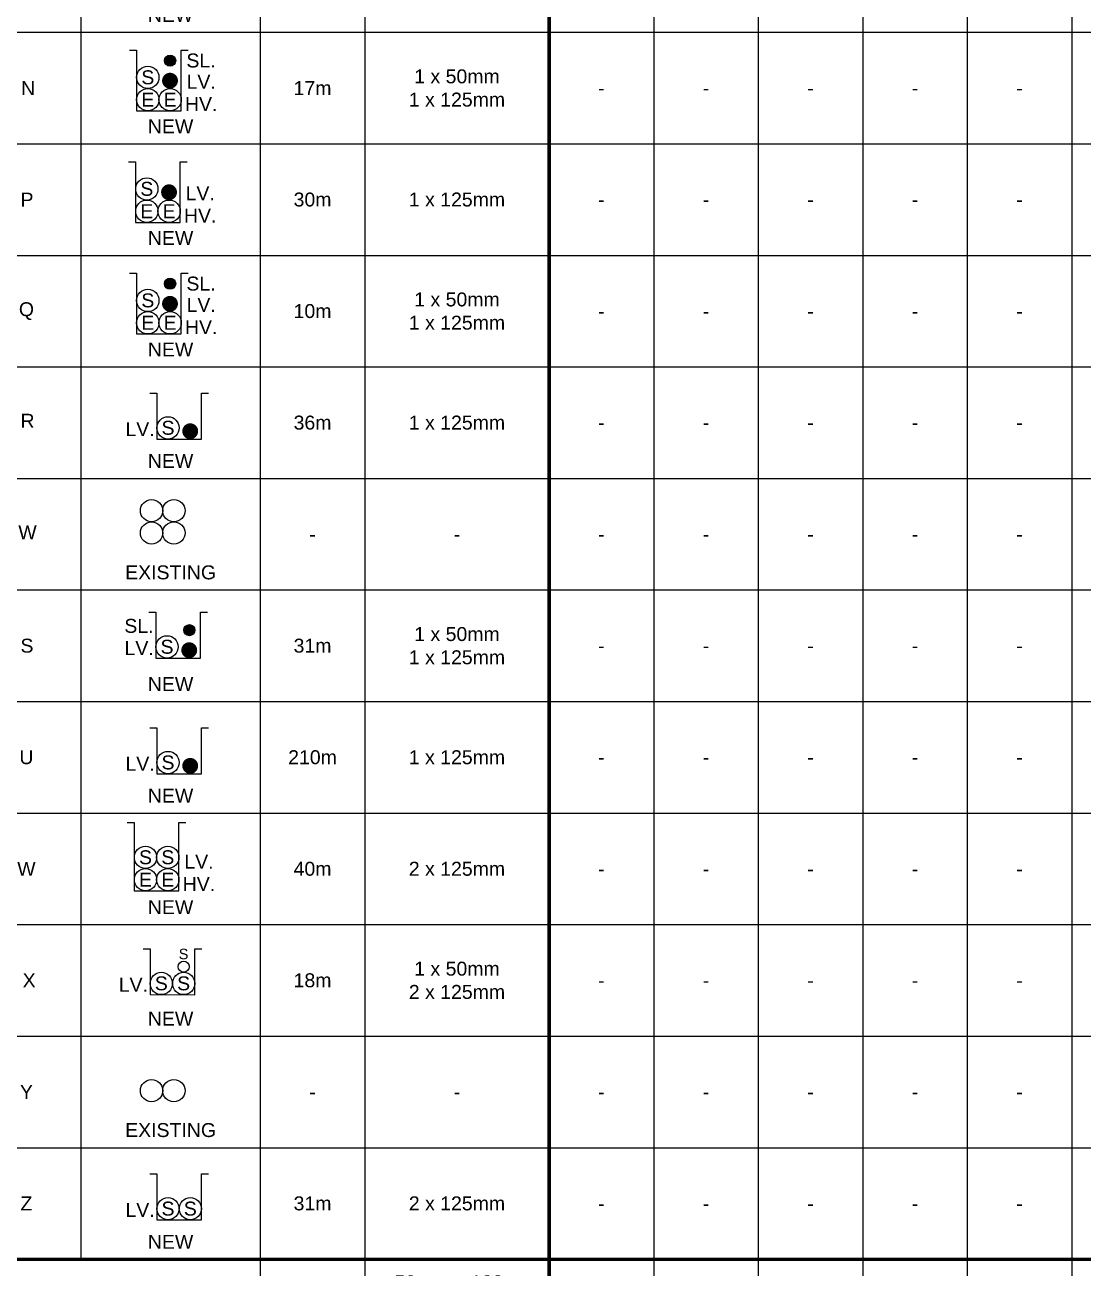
# Paper-space layout 'RETIC (2)' of a CAD drawing. Header units: metres. Extents: x -9 to 795, y -5 to 571.
# Drawn here: x 267.1 to 419, y 95.5 to 273.8 of the extents above; entities that cross this region are included whole.
import ezdxf
from ezdxf.enums import TextEntityAlignment as Align

# ---------------------------------------------------------------- set-up
doc = ezdxf.new("R2010")
doc.units = ezdxf.units.M
doc.header["$LTSCALE"] = 0.7
doc.layers.get('0').update_dxf_attribs({"color": 6})
doc.layers.add('_User Miscellaneous3', color=11, linetype='Continuous')
doc.layers.add('_User Miscellaneous5', color=7, linetype='Continuous', lineweight=35)
doc.styles.add('ARIAL', font='arial.ttf', dxfattribs={"height": 2})
doc.styles.get("Standard").update_dxf_attribs({"font": 'arial.ttf'})

# ---------------------------------------------------------------- blocks, each defined once
blk = doc.blocks.new('*U111')
at = {"ltscale": 0.75, "const_width": 0.569, "flags": 128}
blk.add_lwpolyline([(-0.291, 0.562, 1), (0.278, 0.562, 1)], format="xyb", close=True, dxfattribs=at)
blk = doc.blocks.new('*U106')
blk.add_circle((0, 0.8), 0.8)
at = {"insert": (0, 0.8), "char_height": 1, "attachment_point": 5, "style": 'ARIAL'}
blk.add_mtext_dynamic_manual_height_columns('S', width=1.01758, gutter_width=10, heights=[0], dxfattribs=at)
blk = doc.blocks.new('DUCT_50_NEW')
blk.add_circle((0, 0.4), 0.4)
at = {"flags": 1}
blk.add_attdef('Z', (0, 0), '', height=0.2, dxfattribs=at)
at = {"flags": 9}
for tag, p in [('DUCT_CODE', (0, 0)), ('XSECT_TYPE', (0, -0.2)), ('STATE', (0, -0.6)), ('FB_REFERENCE', (0, -0.4)), ('NOTES', (0, -0.8)), ('OWNED_BY', (-0.001, -1.008)), ('OPERATED_BY', (-0.001, -1.214)), ('MAINTAINED_BY', (-0.001, -1.419))]:
    blk.add_attdef(tag, text='', height=0.2, dxfattribs=at).set_placement(p, align=Align.MIDDLE_LEFT)
blk = doc.blocks.new('CABLE_SMALL_NEW')
h = blk.add_hatch(color=256)
edge = h.paths.add_edge_path()
edge.add_arc((0, 0.4), 0.4, 0, 360)
blk.add_circle((0, 0.4), 0.4)
for tag, flags, p in [('COND_CODE', 9, (1.5, 0)), ('XSECT_SIZE', 9, (1.5, -0.6)), ('STATE', 9, (1.5, -0.4)), ('FB_REFERENCE', 9, (1.5, -0.2)), ('NOTES', 9, (1.5, -0.8)), ('Z', 1, (1.5, -1.6)), ('OWNED_BY', 9, (1.5, -1)), ('OPERATED_BY', 9, (1.5, -1.2)), ('MAINTAINED_BY', 9, (1.5, -1.4))]:
    blk.add_attdef(tag, text='', height=0.2, dxfattribs=dict(flags=flags)).set_placement(p, align=Align.MIDDLE_LEFT)
blk = doc.blocks.new('*U109')
for name in ['DUCT_50_NEW', 'CABLE_SMALL_NEW']:
    blk.add_blockref(name, (0, 0))
blk = doc.blocks.new('*U103')
blk.add_circle((0, 0.8), 0.8)
blk = doc.blocks.new('*U104')
blk.add_blockref('DUCT_50_NEW', (0, 0))
at = {"insert": (-0.004, 1.307), "char_height": 0.75, "attachment_point": 5, "style": 'ARIAL'}
blk.add_mtext_dynamic_manual_height_columns('S', width=0.39532, gutter_width=10, heights=[0], dxfattribs=at)
blk = doc.blocks.new('*U105')
blk.add_circle((0, 0.8), 0.8)
at = {"insert": (0, 0.8), "char_height": 1, "attachment_point": 5, "style": 'ARIAL'}
blk.add_mtext_dynamic_manual_height_columns('E', width=1.84981, gutter_width=10, heights=[0], dxfattribs=at)
blk = doc.blocks.new('*T120')
at = {"layer": '_User Miscellaneous5', "color": 0, "linetype": 'ByBlock', "lineweight": -2, "ltscale": 0.5, "transparency": 16777216}
for p, q in [((0, 0), (240.19, 0)), ((0, 0), (0, -16.21)), ((240.19, 0), (240.19, -16.21)), ((0, -39.58), (0, -444.57)), ((20, -39.58), (20, -424.57)), ((45.73, -39.58), (45.73, -434.57)), ((60.73, -39.58), (60.73, -434.57)), ((87.19, -39.58), (87.19, -444.57)), ((177.19, -39.58), (177.19, -444.57)), ((207.19, -39.58), (207.19, -444.57)), ((240.19, -39.58), (240.19, -444.57)), ((87.19, -48.57), (177.19, -48.57)), ((102.19, -48.57), (102.19, -444.57)), ((117.19, -48.57), (117.19, -444.57)), ((132.19, -48.57), (132.19, -444.57)), ((147.19, -48.57), (147.19, -444.57)), ((162.19, -48.57), (162.19, -444.57)), ((0, -56.57), (240.19, -56.57)), ((0, -72.57), (240.19, -72.57)), ((0, -88.57), (240.19, -88.57)), ((0, -104.57), (240.19, -104.57)), ((0, -120.57), (240.19, -120.57)), ((0, -136.57), (240.19, -136.57)), ((0, -152.57), (240.19, -152.57)), ((0, -168.57), (240.19, -168.57)), ((0, -184.57), (240.19, -184.57)), ((0, -200.57), (240.19, -200.57)), ((0, -216.57), (240.19, -216.57)), ((0, -232.57), (240.19, -232.57)), ((0, -248.57), (240.19, -248.57)), ((0, -264.57), (240.19, -264.57)), ((0, -280.57), (240.19, -280.57)), ((0, -296.57), (240.19, -296.57)), ((0, -312.57), (240.19, -312.57)), ((0, -328.57), (240.19, -328.57)), ((0, -344.57), (240.19, -344.57)), ((0, -360.57), (240.19, -360.57)), ((0, -376.57), (240.19, -376.57)), ((0, -392.57), (240.19, -392.57)), ((0, -408.57), (240.19, -408.57)), ((0, -424.57), (240.19, -424.57)), ((0, -434.57), (240.19, -434.57)), ((0, -444.57), (240.19, -444.57))]:
    blk.add_line(p, q, dxfattribs=at)
at = {"layer": 'Defpoints', "color": 8, "linetype": 'ByBlock', "lineweight": 0, "ltscale": 0.5, "transparency": 16777216}
for p, q in [((0, -16.21), (240.19, -16.21)), ((0, -16.21), (0, -39.58)), ((240.19, -16.21), (240.19, -39.58)), ((0, -21.88), (240.19, -21.88)), ((132.19, -21.88), (132.19, -33.68)), ((0, -33.68), (240.19, -33.68)), ((0, -39.58), (240.19, -39.58))]:
    blk.add_line(p, q, dxfattribs=at)
at = {"layer": '_User Miscellaneous5', "color": 7, "ltscale": 0.5, "transparency": 16777216}
for s, insert, char_height, width, attachment_point in [('{\\fArial|b1|i0|c0|p34;URBAN SUBDIVISION RELATED REIMBURSEMENT - DUCT & HV. CABLE SCHEDULE \\PNOTE} - ALL TRENCH SECTIONS ARE TO BE READ & VIEWED FROM NODE TO NODE AS NOMINATED.', (120.1, -8.11), 3, 237.1926, 5), ('{\\fArial|b1|i0|c0|p34;DUCT & CABLE SCHEDULE CODE}', (120.1, -21.38), 2.5, 239.1926, 8), ('{\\fArial|b1|i0|c0|p34;T & R}: - HV LIGHT TRENCHING & REINSTATEMENT                   \\P{\\fArial|b1|i0|c0|p34;LC}: - LAY HV. CABLE - DIRECTLY BURIED IN TRENCH\\P{\\fArial|b1|i0|c0|p34;C}: - CABLE - MATERIALS ', (5, -23.38), 2, 122.1926, 1), ('{\\fArial|b1|i0|c0|p34;LD}: - LAY HV. 125mm DUCTS IN TRENCH  \\P{\\fArial|b1|i0|c0|p34;PC:} - LAY CABLE - PULL CABLE THROUGH DUCTS\\P{\\fArial|b1|i0|c0|p34;D}: - LAY HV. DUCT IN SL/LV TRENCH', (133.69, -23.38), 2, 105, 1), ('{\\fArial|b1|i0|c0|p34;* ALL LENGTHS ENTERED IN METRES (m)}', (120.1, -34.68), 2, 238.1926, 2), ('CAPITAL CONTRIBUTION - HV CABLE & DUCT CONSTRUCTION IN URBAN SUBDIVISIONS (m)', (132.19, -44.08), 2, 87, 5), ('ROUTE\\PLENGTH\\P(m)', (53.23, -48.08), 2, 12, 5), ('OTHER DUCT REIMBURSEMENT\\P(m) x ($)', (192.19, -48.08), 2, 27, 5), ('EXISTING DUCT USAGE\\P(m) x ($)', (223.69, -48.08), 2, 30, 5), ('DUCT\\PCONFIG.', (32.86, -48.08), 2, 22.7288, 5), ('CUSTOMER FUNDED DUCTS', (73.96, -48.08), 2, 23.4638, 5), ('NODES', (10, -48.08), 2, 17, 5), ('T & R', (94.69, -52.57), 2, 12, 5), ('LD', (109.69, -52.57), 2, 12, 5), ('LC', (124.69, -52.57), 2, 12, 5), ('PC', (139.69, -52.57), 2, 12, 5), ('C', (154.69, -52.57), 2, 12, 5), ('D', (169.69, -52.57), 2, 12, 5), ('NIL.\\PDEV. FUNDED\\PURS 19602\\PDRG. 505591', (223.69, -64.57), 2, 27, 5), ('A - B', (10, -64.57), 2, 14, 5), ('-', (53.23, -64.57), 2, 9, 5), ('-', (73.96, -64.57), 2, 20.4638, 5), ('-', (94.69, -64.57), 2, 12, 5), ('-', (109.69, -64.57), 2, 12, 5), ('-', (124.69, -64.57), 2, 12, 5), ('-', (139.69, -64.57), 2, 12, 5), ('-', (154.69, -64.57), 2, 12, 5), ('-', (169.69, -64.57), 2, 12, 5), ('-', (192.19, -64.57), 2, 27, 5), ('EXISTING', (32.86, -71.07), 2, 19.7288, 8), ('NIL.\\PDEV. FUNDED\\PURS 19602\\PDRG. 505591', (223.69, -80.57), 2, 27, 5), ('B - L', (10, -80.57), 2, 14, 5), ('-', (53.23, -80.57), 2, 9, 5), ('-', (73.96, -80.57), 2, 20.4638, 5), ('-', (94.69, -80.57), 2, 12, 5), ('-', (109.69, -80.57), 2, 12, 5), ('-', (124.69, -80.57), 2, 12, 5), ('-', (139.69, -80.57), 2, 12, 5), ('-', (154.69, -80.57), 2, 12, 5), ('-', (169.69, -80.57), 2, 12, 5), ('-', (192.19, -80.57), 2, 27, 5), ('EXISTING', (32.86, -87.07), 2, 19.7288, 8), ('NIL.\\PDEV. FUNDED\\PURS 19602\\PDRG. 505591', (223.69, -96.57), 2, 27, 5), ('C - D', (10, -96.57), 2, 14, 5), ('-', (53.23, -96.57), 2, 9, 5), ('-', (73.96, -96.57), 2, 20.4638, 5), ('-', (94.69, -96.57), 2, 12, 5), ('-', (109.69, -96.57), 2, 12, 5), ('-', (124.69, -96.57), 2, 12, 5), ('-', (139.69, -96.57), 2, 12, 5), ('-', (154.69, -96.57), 2, 12, 5), ('-', (169.69, -96.57), 2, 12, 5), ('-', (192.19, -96.57), 2, 27, 5), ('EXISTING', (32.86, -103.07), 2, 19.7288, 8), ('1 x 50mm\\P1 x 125mm', (73.96, -112.57), 2, 20.4638, 5), ('D - E', (10, -112.57), 2, 14, 5), ('6m', (53.23, -112.57), 2, 9, 5), ('-', (94.69, -112.57), 2, 12, 5), ('-', (109.69, -112.57), 2, 12, 5), ('-', (124.69, -112.57), 2, 12, 5), ('-', (139.69, -112.57), 2, 12, 5), ('-', (154.69, -112.57), 2, 12, 5), ('-', (169.69, -112.57), 2, 12, 5), ('-', (192.19, -112.57), 2, 27, 5), ('-', (223.69, -112.57), 2, 30, 5), ('NEW', (32.86, -119.07), 2, 19.7288, 8), ('E - F', (10, -128.57), 2, 14, 5), ('53m', (53.23, -128.57), 2, 9, 5), ('1 x 125mm', (73.96, -128.57), 2, 20.4638, 5), ('-', (94.69, -128.57), 2, 12, 5), ('-', (109.69, -128.57), 2, 12, 5), ('-', (124.69, -128.57), 2, 12, 5), ('-', (139.69, -128.57), 2, 12, 5), ('-', (154.69, -128.57), 2, 12, 5), ('-', (169.69, -128.57), 2, 12, 5), ('-', (192.19, -128.57), 2, 27, 5), ('-', (223.69, -128.57), 2, 30, 5), ('NEW', (32.86, -135.07), 2, 19.7288, 8), ('1 x 50mm\\P1 x 125mm', (73.96, -144.57), 2, 20.4638, 5), ('F - G', (10, -144.57), 2, 14, 5), ('10m', (53.23, -144.57), 2, 9, 5), ('-', (94.69, -144.57), 2, 12, 5), ('-', (109.69, -144.57), 2, 12, 5), ('-', (124.69, -144.57), 2, 12, 5), ('-', (139.69, -144.57), 2, 12, 5), ('-', (154.69, -144.57), 2, 12, 5), ('-', (169.69, -144.57), 2, 12, 5), ('-', (192.19, -144.57), 2, 27, 5), ('-', (223.69, -144.57), 2, 30, 5), ('NEW', (32.86, -151.07), 2, 19.7288, 8), ('G - H', (10, -160.57), 2, 14, 5), ('62m', (53.23, -160.57), 2, 9, 5), ('1 x 125mm', (73.96, -160.57), 2, 20.4638, 5), ('-', (94.69, -160.57), 2, 12, 5), ('-', (109.69, -160.57), 2, 12, 5), ('-', (124.69, -160.57), 2, 12, 5), ('-', (139.69, -160.57), 2, 12, 5), ('-', (154.69, -160.57), 2, 12, 5), ('-', (169.69, -160.57), 2, 12, 5), ('-', (192.19, -160.57), 2, 27, 5), ('-', (223.69, -160.57), 2, 30, 5), ('NEW', (32.86, -167.07), 2, 19.7288, 8), ('1 x 50mm\\P1 x 125mm', (73.96, -176.57), 2, 20.4638, 5), ('H - J', (10, -176.57), 2, 14, 5), ('13m', (53.23, -176.57), 2, 9, 5), ('-', (94.69, -176.57), 2, 12, 5), ('-', (109.69, -176.57), 2, 12, 5), ('-', (124.69, -176.57), 2, 12, 5), ('-', (139.69, -176.57), 2, 12, 5), ('-', (154.69, -176.57), 2, 12, 5), ('-', (169.69, -176.57), 2, 12, 5), ('-', (192.19, -176.57), 2, 27, 5), ('-', (223.69, -176.57), 2, 30, 5), ('NEW', (32.86, -183.07), 2, 19.7288, 8), ('NIL.\\PDEV. INSTALLED &\\PFUNDED UNDER\\PCIVIL WORKS.', (223.69, -192.57), 2, 27, 5), ('H - T', (10, -192.57), 2, 14, 5), ('-', (53.23, -192.57), 2, 9, 5), ('-', (73.96, -192.57), 2, 20.4638, 5), ('-', (94.69, -192.57), 2, 12, 5), ('-', (109.69, -192.57), 2, 12, 5), ('-', (124.69, -192.57), 2, 12, 5), ('-', (139.69, -192.57), 2, 12, 5), ('-', (154.69, -192.57), 2, 12, 5), ('-', (169.69, -192.57), 2, 12, 5), ('-', (192.19, -192.57), 2, 27, 5), ('EXISTING', (32.86, -199.07), 2, 19.7288, 8), ('J - K', (10, -208.57), 2, 14, 5), ('27m', (53.23, -208.57), 2, 9, 5), ('1 x 125mm', (73.96, -208.57), 2, 20.4638, 5), ('-', (94.69, -208.57), 2, 12, 5), ('-', (109.69, -208.57), 2, 12, 5), ('-', (124.69, -208.57), 2, 12, 5), ('-', (139.69, -208.57), 2, 12, 5), ('-', (154.69, -208.57), 2, 12, 5), ('-', (169.69, -208.57), 2, 12, 5), ('-', (192.19, -208.57), 2, 27, 5), ('-', (223.69, -208.57), 2, 30, 5), ('NEW', (32.86, -215.07), 2, 19.7288, 8), ('K - K1', (10, -224.57), 2, 14, 5), ('15m', (53.23, -224.57), 2, 9, 5), ('1 x 50mm', (73.96, -224.57), 2, 20.4638, 5), ('-', (94.69, -224.57), 2, 12, 5), ('-', (109.69, -224.57), 2, 12, 5), ('-', (124.69, -224.57), 2, 12, 5), ('-', (139.69, -224.57), 2, 12, 5), ('-', (154.69, -224.57), 2, 12, 5), ('-', (169.69, -224.57), 2, 12, 5), ('-', (192.19, -224.57), 2, 27, 5), ('-', (223.69, -224.57), 2, 30, 5), ('NEW', (32.86, -231.07), 2, 19.7288, 8), ('L - M', (10, -240.57), 2, 14, 5), ('26m', (53.23, -240.57), 2, 9, 5), ('1 x 125mm', (73.96, -240.57), 2, 20.4638, 5), ('-', (94.69, -240.57), 2, 12, 5), ('-', (109.69, -240.57), 2, 12, 5), ('-', (124.69, -240.57), 2, 12, 5), ('-', (139.69, -240.57), 2, 12, 5), ('-', (154.69, -240.57), 2, 12, 5), ('52m', (169.69, -240.57), 2, 12, 5), ('-', (192.19, -240.57), 2, 27, 5), ('-', (223.69, -240.57), 2, 30, 5), ('NEW', (32.86, -247.07), 2, 19.7288, 8), ('1 x 50mm\\P1 x 125mm', (73.96, -256.57), 2, 20.4638, 5), ('M - N', (10, -256.57), 2, 14, 5), ('17m', (53.23, -256.57), 2, 9, 5), ('-', (94.69, -256.57), 2, 12, 5), ('-', (109.69, -256.57), 2, 12, 5), ('-', (124.69, -256.57), 2, 12, 5), ('-', (139.69, -256.57), 2, 12, 5), ('-', (154.69, -256.57), 2, 12, 5), ('34m', (169.69, -256.57), 2, 12, 5), ('-', (192.19, -256.57), 2, 27, 5), ('-', (223.69, -256.57), 2, 30, 5), ('NEW', (32.86, -263.07), 2, 19.7288, 8), ('N - P', (10, -272.57), 2, 14, 5), ('30m', (53.23, -272.57), 2, 9, 5), ('1 x 125mm', (73.96, -272.57), 2, 20.4638, 5), ('-', (94.69, -272.57), 2, 12, 5), ('-', (109.69, -272.57), 2, 12, 5), ('-', (124.69, -272.57), 2, 12, 5), ('-', (139.69, -272.57), 2, 12, 5), ('-', (154.69, -272.57), 2, 12, 5), ('60m', (169.69, -272.57), 2, 12, 5), ('-', (192.19, -272.57), 2, 27, 5), ('-', (223.69, -272.57), 2, 30, 5), ('NEW', (32.86, -279.07), 2, 19.7288, 8), ('1 x 50mm\\P1 x 125mm', (73.96, -288.57), 2, 20.4638, 5), ('P - Q', (10, -288.57), 2, 14, 5), ('10m', (53.23, -288.57), 2, 9, 5), ('-', (94.69, -288.57), 2, 12, 5), ('-', (109.69, -288.57), 2, 12, 5), ('-', (124.69, -288.57), 2, 12, 5), ('-', (139.69, -288.57), 2, 12, 5), ('-', (154.69, -288.57), 2, 12, 5), ('20m', (169.69, -288.57), 2, 12, 5), ('-', (192.19, -288.57), 2, 27, 5), ('-', (223.69, -288.57), 2, 30, 5), ('NEW', (32.86, -295.07), 2, 19.7288, 8), ('Q - R', (10, -304.57), 2, 14, 5), ('36m', (53.23, -304.57), 2, 9, 5), ('1 x 125mm', (73.96, -304.57), 2, 20.4638, 5), ('-', (94.69, -304.57), 2, 12, 5), ('-', (109.69, -304.57), 2, 12, 5), ('-', (124.69, -304.57), 2, 12, 5), ('-', (139.69, -304.57), 2, 12, 5), ('-', (154.69, -304.57), 2, 12, 5), ('-', (169.69, -304.57), 2, 12, 5), ('-', (192.19, -304.57), 2, 27, 5), ('-', (223.69, -304.57), 2, 30, 5), ('NEW', (32.86, -311.07), 2, 19.7288, 8), ('NIL.\\PDEV. INSTALLED &\\PFUNDED UNDER\\PCIVIL WORKS.', (223.69, -320.57), 2, 27, 5), ('Q - W', (10, -320.57), 2, 14, 5), ('-', (53.23, -320.57), 2, 9, 5), ('-', (73.96, -320.57), 2, 20.4638, 5), ('-', (94.69, -320.57), 2, 12, 5), ('-', (109.69, -320.57), 2, 12, 5), ('-', (124.69, -320.57), 2, 12, 5), ('-', (139.69, -320.57), 2, 12, 5), ('-', (154.69, -320.57), 2, 12, 5), ('-', (169.69, -320.57), 2, 12, 5), ('-', (192.19, -320.57), 2, 27, 5), ('EXISTING', (32.86, -327.07), 2, 19.7288, 8), ('1 x 50mm\\P1 x 125mm', (73.96, -336.57), 2, 20.4638, 5), ('R - S', (10, -336.57), 2, 14, 5), ('31m', (53.23, -336.57), 2, 9, 5), ('-', (94.69, -336.57), 2, 12, 5), ('-', (109.69, -336.57), 2, 12, 5), ('-', (124.69, -336.57), 2, 12, 5), ('-', (139.69, -336.57), 2, 12, 5), ('-', (154.69, -336.57), 2, 12, 5), ('-', (169.69, -336.57), 2, 12, 5), ('-', (192.19, -336.57), 2, 27, 5), ('-', (223.69, -336.57), 2, 30, 5), ('NEW', (32.86, -343.07), 2, 19.7288, 8), ('S - U', (10, -352.57), 2, 14, 5), ('210m', (53.23, -352.57), 2, 9, 5), ('1 x 125mm', (73.96, -352.57), 2, 20.4638, 5), ('-', (94.69, -352.57), 2, 12, 5), ('-', (109.69, -352.57), 2, 12, 5), ('-', (124.69, -352.57), 2, 12, 5), ('-', (139.69, -352.57), 2, 12, 5), ('-', (154.69, -352.57), 2, 12, 5), ('-', (169.69, -352.57), 2, 12, 5), ('-', (192.19, -352.57), 2, 27, 5), ('-', (223.69, -352.57), 2, 30, 5), ('NEW', (32.86, -359.07), 2, 19.7288, 8), ('V - W', (10, -368.57), 2, 14, 5), ('40m', (53.23, -368.57), 2, 9, 5), ('2 x 125mm', (73.96, -368.57), 2, 20.4638, 5), ('-', (94.69, -368.57), 2, 12, 5), ('-', (109.69, -368.57), 2, 12, 5), ('-', (124.69, -368.57), 2, 12, 5), ('-', (139.69, -368.57), 2, 12, 5), ('-', (154.69, -368.57), 2, 12, 5), ('80m', (169.69, -368.57), 2, 12, 5), ('-', (192.19, -368.57), 2, 27, 5), ('-', (223.69, -368.57), 2, 30, 5), ('NEW', (32.86, -375.07), 2, 19.7288, 8), ('1 x 50mm\\P2 x 125mm', (73.96, -384.57), 2, 20.4638, 5), ('W - X', (10, -384.57), 2, 14, 5), ('18m', (53.23, -384.57), 2, 9, 5), ('-', (94.69, -384.57), 2, 12, 5), ('-', (109.69, -384.57), 2, 12, 5), ('-', (124.69, -384.57), 2, 12, 5), ('-', (139.69, -384.57), 2, 12, 5), ('-', (154.69, -384.57), 2, 12, 5), ('-', (169.69, -384.57), 2, 12, 5), ('-', (192.19, -384.57), 2, 27, 5), ('-', (223.69, -384.57), 2, 30, 5), ('NEW', (32.86, -391.07), 2, 19.7288, 8), ('NIL.\\PDEV. INSTALLED &\\PFUNDED UNDER\\PCIVIL WORKS.', (223.69, -400.57), 2, 27, 5), ('X - Y', (10, -400.57), 2, 14, 5), ('-', (53.23, -400.57), 2, 9, 5), ('-', (73.96, -400.57), 2, 20.4638, 5), ('-', (94.69, -400.57), 2, 12, 5), ('-', (109.69, -400.57), 2, 12, 5), ('-', (124.69, -400.57), 2, 12, 5), ('-', (139.69, -400.57), 2, 12, 5), ('-', (154.69, -400.57), 2, 12, 5), ('-', (169.69, -400.57), 2, 12, 5), ('-', (192.19, -400.57), 2, 27, 5), ('EXISTING', (32.86, -407.07), 2, 19.7288, 8), ('31m', (53.23, -416.57), 2, 9, 5), ('2 x 125mm', (73.96, -416.57), 2, 20.4638, 5), ('Y - Z', (10, -416.57), 2, 14, 5), ('-', (94.69, -416.57), 2, 12, 5), ('-', (109.69, -416.57), 2, 12, 5), ('-', (124.69, -416.57), 2, 12, 5), ('-', (139.69, -416.57), 2, 12, 5), ('-', (154.69, -416.57), 2, 12, 5), ('-', (169.69, -416.57), 2, 12, 5), ('-', (192.19, -416.57), 2, 27, 5), ('-', (223.69, -416.57), 2, 30, 5), ('NEW', (32.86, -423.07), 2, 19.7288, 8), ('50mm = {\\C1;120m}\\P125mm = {\\C1;709m}', (73.96, -429.57), 2, 23.4638, 5), ('TOTAL NEW (m)', (22.86, -429.57), 2, 42.7288, 5), ('635m', (53.23, -429.57), 2, 12, 5), ('-', (94.69, -429.57), 2, 12, 5), ('-', (109.69, -429.57), 2, 12, 5), ('-', (124.69, -429.57), 2, 12, 5), ('-', (139.69, -429.57), 2, 12, 5), ('-', (154.69, -429.57), 2, 12, 5), ('246m', (169.69, -429.57), 2, 12, 5), ('-', (192.19, -429.57), 2, 27, 5), ('-', (223.69, -429.57), 2, 30, 5), ('TOTAL ($)', (43.6, -439.57), 2, 84.1926, 5), ('$5,658', (169.69, -439.57), 2, 12, 5), ('-', (94.69, -439.57), 2, 12, 5), ('-', (109.69, -439.57), 2, 12, 5), ('-', (124.69, -439.57), 2, 12, 5), ('-', (139.69, -439.57), 2, 12, 5), ('-', (154.69, -439.57), 2, 12, 5), ('-', (192.19, -439.57), 2, 27, 5), ('-', (223.69, -439.57), 2, 30, 5)]:
    blk.add_mtext(s, dxfattribs=dict(at, insert=insert, char_height=char_height, width=width, attachment_point=attachment_point))

psp = doc.layouts.new('RETIC (2)')

# ---------------------------------------------------------------- linework, layer by layer
at = {"layer": '_User Miscellaneous3', "flags": 128}
for points in [[(282.13, 270.2), (283.13, 270.2), (283.13, 261.5), (289.55, 261.5), (289.55, 270.2), (290.55, 270.2)], [(281.99, 254.2), (282.99, 254.2), (282.99, 245.5), (289.41, 245.5), (289.41, 254.2), (290.41, 254.2)], [(282.13, 238.2), (283.13, 238.2), (283.13, 229.5), (289.55, 229.5), (289.55, 238.2), (290.55, 238.2)], [(285.03, 221.01), (286.03, 221.01), (286.03, 214.42), (292.45, 214.42), (292.45, 221.01), (293.45, 221.01)], [(284.89, 189.6), (285.89, 189.6), (285.89, 183.01), (292.31, 183.01), (292.31, 189.6), (293.31, 189.6)], [(285.03, 173.01), (286.03, 173.01), (286.03, 166.42), (292.45, 166.42), (292.45, 173.01), (293.45, 173.01)], [(281.81, 159.41), (282.81, 159.41), (282.81, 149.62), (289.22, 149.62), (289.22, 159.41), (290.22, 159.41)], [(284.07, 141.31), (285.07, 141.31), (285.07, 134.73), (291.49, 134.72), (291.49, 141.31), (292.49, 141.31)], [(285.03, 109.01), (286.03, 109.01), (286.03, 102.42), (292.45, 102.42), (292.45, 109.01), (293.45, 109.01)]]:
    psp.add_lwpolyline(points, dxfattribs=at)
at = {"layer": '_User Miscellaneous5', "const_width": 0.5}
for points in [[(342.35, 481.76), (342.35, 76.76)], [(255.16, 96.76), (495.35, 96.76)]]:
    psp.add_lwpolyline(points, dxfattribs=at)

# ---------------------------------------------------------------- block references
psp.add_blockref('*T120', (255.16, 521.34))
at = {"layer": '_User Miscellaneous3', "xscale": 2, "yscale": 2, "zscale": 2}
for name, p in [('*U109', (287.95, 267.9)), ('*U106', (284.75, 264.7)), ('*U111', (287.95, 264.7)), ('*U105', (284.75, 261.5)), ('*U105', (287.95, 261.5)), ('*U106', (284.61, 248.7)), ('*U111', (287.81, 248.7)), ('*U105', (284.61, 245.5)), ('*U105', (287.81, 245.5)), ('*U109', (287.95, 235.9)), ('*U106', (284.75, 232.7)), ('*U111', (287.95, 232.7)), ('*U105', (284.75, 229.5)), ('*U105', (287.95, 229.5)), ('*U106', (287.65, 214.42)), ('*U111', (290.85, 214.42)), ('*U103', (285.29, 202.55)), ('*U103', (288.49, 202.55)), ('*U103', (285.29, 199.35)), ('*U103', (288.49, 199.35)), ('*U109', (290.71, 186.21)), ('*U106', (287.51, 183.01)), ('*U111', (290.71, 183.01)), ('*U106', (287.65, 166.42)), ('*U111', (290.85, 166.42)), ('*U106', (284.42, 152.82)), ('*U106', (287.62, 152.82)), ('*U105', (284.42, 149.62)), ('*U105', (287.62, 149.62)), ('*U104', (289.89, 137.93)), ('*U106', (286.69, 134.73)), ('*U106', (289.89, 134.73)), ('*U103', (285.29, 119.35)), ('*U103', (288.49, 119.35)), ('*U106', (287.65, 102.42)), ('*U106', (290.85, 102.42))]:
    psp.add_blockref(name, p, dxfattribs=at)

# ---------------------------------------------------------------- texts
at = {"layer": '_User Miscellaneous3', "color": 7, "char_height": 2, "attachment_point": 5, "style": 'ARIAL'}
for s, insert in [('SL.', (292.39, 268.71)), ('LV.', (292.41, 265.67)), ('HV.', (292.41, 262.47)), ('LV.', (292.27, 249.67)), ('HV.', (292.27, 246.47)), ('SL.', (292.39, 236.71)), ('LV.', (292.41, 233.67)), ('HV.', (292.41, 230.47)), ('LV.', (283.64, 215.84)), ('SL.', (283.48, 187.61)), ('LV.', (283.51, 184.43)), ('LV.', (283.64, 167.84)), ('LV.', (292.09, 153.79)), ('HV.', (292.09, 150.59)), ('LV.', (282.68, 136.14)), ('LV.', (283.64, 103.84))]:
    psp.add_mtext_dynamic_manual_height_columns(s, width=3.9709, gutter_width=10, heights=[0], dxfattribs=dict(at, insert=insert))

doc.saveas('drawing.dxf')
